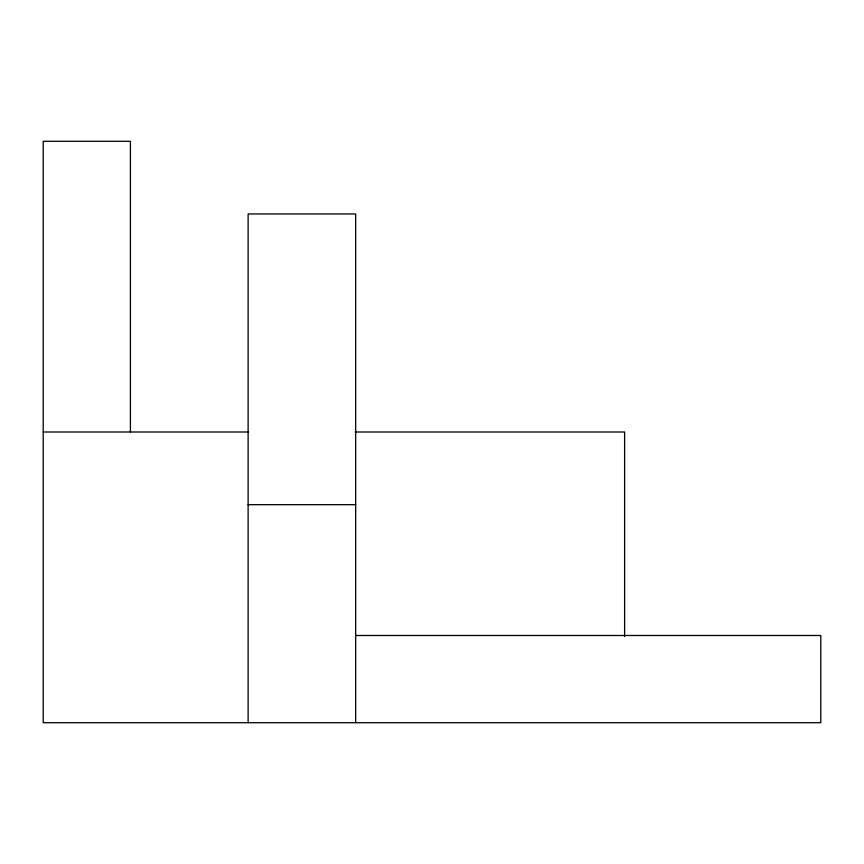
<?xml version="1.0" encoding="UTF-8"?>
<svg xmlns="http://www.w3.org/2000/svg" width="864" height="864" viewBox="0 0 864 864"><rect width="100%" height="100%" fill="white"/><g stroke="black" fill="none" stroke-linecap="round" stroke-linejoin="round"><path stroke-width="1.3" d="M43.2 432L248.616 432M355.082 432L624.607 432L624.607 636.563M248.119 504.673L355.676 504.673M355.676 635.494L820.8 635.494L820.8 722.704L43.2 722.704L43.2 141.296L130.41 141.296L130.41 432M355.676 722.704L355.676 213.97L248.119 213.97L248.119 722.704"/></g></svg>
